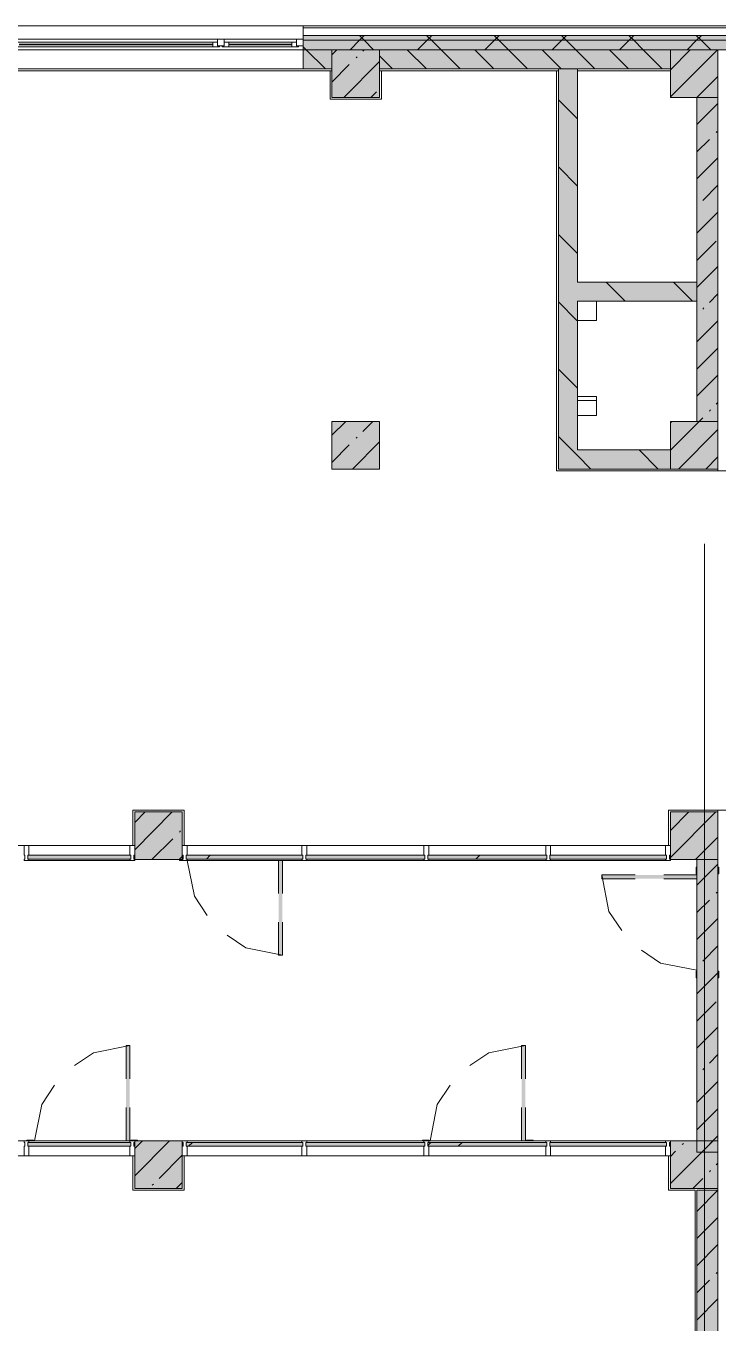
# Model space of a CAD drawing. Header units: millimetres. Extents: x -3817 to 677485, y -22715 to 103890.
# Drawn here: x 21140.9 to 21198.1, y -19495.7 to -19388.5 of the extents above; entities that cross this region are included whole.
import ezdxf

# ---------------------------------------------------------------- set-up
doc = ezdxf.new("R2010")
doc.units = ezdxf.units.MM
doc.layers.add('PDF _Геометрия', color=7, linetype='Continuous', true_color=0x1d1d1d)
doc.layers.add('PDF _Сплошная заливка', color=7, linetype='Continuous', true_color=0xffffff)

msp = doc.modelspace()

# ---------------------------------------------------------------- hatches: boundary and pattern name
at = {"layer": 'PDF _Сплошная заливка', "transparency": 33554559}
h = msp.add_hatch(color=256, dxfattribs=at)
h.paths.add_polyline_path([(21264.69, -19389.71), (21265.09, -19389.71), (21265.09, -19389.31), (21163.83, -19389.31), (21163.83, -19389.71), (21243.22, -19389.71)], flags=0)
h.paths.add_polyline_path([(21132.34, -19389.71), (21139.42, -19389.71), (21139.42, -19389.31), (21132.34, -19389.31)], flags=0)
h.paths.add_polyline_path([(21111.09, -19389.71), (21115.8, -19389.71), (21115.8, -19389.31), (21105.25, -19389.31), (21105.25, -19389.71)], flags=0)
h.paths.add_polyline_path([(21079.27, -19389.71), (21088.72, -19389.71), (21088.72, -19389.31), (21079.27, -19389.31)], flags=0)
h.paths.add_polyline_path([(21052.37, -19389.71), (21059.58, -19389.71), (21059.58, -19389.31), (21026.12, -19389.31), (21026.12, -19389.71), (21037.69, -19389.71)], flags=0)
h.paths.add_polyline_path([(20962.34, -19389.71), (20962.34, -19389.31), (20950.53, -19389.31), (20950.53, -19389.71)], flags=0)
h.paths.add_polyline_path([(20986.75, -19389.71), (20995.41, -19389.71), (20995.41, -19389.31), (20986.75, -19389.31)], flags=0)
h.paths.add_polyline_path([(21008.32, -19389.71), (21019.03, -19389.71), (21019.03, -19389.31), (21002.5, -19389.31), (21002.5, -19389.71)], flags=0)
h.paths.add_polyline_path([(20915.1, -19389.71), (20915.1, -19389.31), (20906.44, -19389.31), (20906.44, -19389.71)], flags=0)
h.paths.add_polyline_path([(20876.2, -19389.71), (20882.03, -19389.71), (20882.03, -19389.31), (20862.35, -19389.31), (20862.35, -19389.71), (20863.13, -19389.71)], flags=0)
h.paths.add_polyline_path([(20922.19, -19389.71), (20930.85, -19389.71), (20930.85, -19389.31), (20922.19, -19389.31)], flags=0)
h = msp.add_hatch(color=256, dxfattribs=at)
h.paths.add_polyline_path([(21263.91, -19390.49), (21264.69, -19390.49), (21264.69, -19389.71), (21163.83, -19389.71), (21163.83, -19390.49), (21243.22, -19390.49)], flags=0)
h.paths.add_polyline_path([(21111.09, -19390.49), (21115.8, -19390.49), (21115.8, -19389.71), (21105.25, -19389.71), (21105.25, -19390.49)], flags=0)
h.paths.add_polyline_path([(21079.27, -19390.49), (21088.72, -19390.49), (21088.72, -19389.71), (21079.27, -19389.71)], flags=0)
h.paths.add_polyline_path([(21132.34, -19390.49), (21139.42, -19390.49), (21139.42, -19389.71), (21132.34, -19389.71)], flags=0)
h.paths.add_polyline_path([(21037.69, -19390.49), (21059.58, -19390.49), (21059.58, -19389.71), (21026.12, -19389.71), (21026.12, -19390.49)], flags=0)
h.paths.add_polyline_path([(21008.32, -19390.49), (21019.03, -19390.49), (21019.03, -19389.71), (21002.5, -19389.71), (21002.5, -19390.49)], flags=0)
h.paths.add_polyline_path([(20993.64, -19390.49), (20995.41, -19390.49), (20995.41, -19389.71), (20986.75, -19389.71), (20986.75, -19390.49)], flags=0)
h.paths.add_polyline_path([(20876.2, -19390.49), (20882.03, -19390.49), (20882.03, -19389.71), (20863.13, -19389.71), (20863.13, -19390.49), (20867.86, -19390.49)], flags=0)
h.paths.add_polyline_path([(20950.53, -19390.49), (20962.34, -19390.49), (20962.34, -19389.71), (20950.53, -19389.71)], flags=0)
h.paths.add_polyline_path([(20930.85, -19390.49), (20930.85, -19389.71), (20922.19, -19389.71), (20922.19, -19390.49)], flags=0)
h.paths.add_polyline_path([(20915.1, -19390.49), (20915.1, -19389.71), (20906.44, -19389.71), (20906.44, -19390.49)], flags=0)
h = msp.add_hatch(color=256, dxfattribs=at)
h.paths.add_polyline_path([(21163.83, -19392.07), (21166.19, -19392.07), (21166.19, -19390.49), (21163.83, -19390.49), (21163.83, -19390.66)], flags=0)
h.paths.add_polyline_path([(21170.13, -19392.07), (21194.15, -19392.07), (21194.15, -19390.49), (21170.13, -19390.49), (21170.13, -19390.66)], flags=0)
h.paths.add_polyline_path([(21135.49, -19392.07), (21135.49, -19390.49), (21132.34, -19390.49), (21132.34, -19392.07)], flags=0)
h.paths.add_polyline_path([(21056.83, -19392.07), (21059.58, -19392.07), (21059.58, -19390.49), (21056.83, -19390.49), (21056.83, -19390.66)], flags=0)
h.paths.add_polyline_path([(21110.21, -19392.07), (21110.21, -19390.49), (21105.25, -19390.49), (21105.25, -19392.07)], flags=0)
h.paths.add_polyline_path([(21114.15, -19392.07), (21115.8, -19392.07), (21115.8, -19390.49), (21114.15, -19390.49), (21114.15, -19390.66)], flags=0)
h.paths.add_polyline_path([(21079.27, -19392.07), (21084.78, -19392.07), (21084.78, -19390.49), (21079.27, -19390.49), (21079.27, -19390.66)], flags=0)
h.paths.add_polyline_path([(21052.1, -19392.07), (21052.1, -19390.49), (21026.12, -19390.49), (21026.12, -19392.07), (21037.69, -19392.07)], flags=0)
h.paths.add_polyline_path([(21004.66, -19392.07), (21004.66, -19390.51), (21009.39, -19390.51), (21009.39, -19392.07), (21019.03, -19392.07), (21019.03, -19390.49), (21002.5, -19390.49), (21002.5, -19392.07)], flags=0)
h.paths.add_polyline_path([(20986.75, -19392.07), (20995.41, -19392.07), (20995.41, -19390.49), (20986.75, -19390.49), (20986.75, -19390.66)], flags=0)
h.paths.add_polyline_path([(20950.53, -19392.07), (20957.62, -19392.07), (20957.62, -19390.49), (20950.53, -19390.49), (20950.53, -19390.66)], flags=0)
h.paths.add_polyline_path([(20930.85, -19392.07), (20930.85, -19390.49), (20922.19, -19390.49), (20922.19, -19392.07)], flags=0)
h.paths.add_polyline_path([(20906.44, -19392.07), (20910.38, -19392.07), (20910.38, -19390.49), (20906.44, -19390.49), (20906.44, -19390.66)], flags=0)
h.paths.add_polyline_path([(20867.86, -19392.07), (20882.03, -19392.07), (20882.03, -19390.49), (20867.86, -19390.49), (20867.86, -19390.66)], flags=0)
for points in [[(21166.19, -19394.43), (21170.13, -19394.43), (21170.13, -19390.49), (21166.19, -19390.49), (21166.19, -19392.07)], [(21184.9, -19412.86), (21186.47, -19412.86), (21186.47, -19392.07), (21184.9, -19392.07), (21184.9, -19408.27)], [(21196.35, -19421.2), (21198.08, -19421.2), (21198.08, -19394.43), (21196.35, -19394.43), (21196.35, -19417.08)], [(21149.58, -19457.37), (21149.58, -19457.05), (21141.08, -19457.05), (21141.08, -19457.37), (21147.79, -19457.37)], [(21163.79, -19457.37), (21163.79, -19457.05), (21154.15, -19457.05), (21154.15, -19457.37), (21155.13, -19457.37)], [(21173.87, -19457.37), (21173.87, -19457.05), (21164.03, -19457.05), (21164.03, -19457.37), (21169.82, -19457.37)], [(21193.83, -19457.37), (21193.83, -19457.05), (21184.19, -19457.05), (21184.19, -19457.37), (21191.84, -19457.37)], [(21149.58, -19481.1), (21149.58, -19480.78), (21141.08, -19480.78), (21141.08, -19481.1), (21147.79, -19481.1)], [(21163.79, -19481.1), (21163.79, -19480.78), (21154.15, -19480.78), (21154.15, -19481.1), (21155.13, -19481.1)], [(21173.87, -19481.1), (21173.87, -19480.78), (21164.03, -19480.78), (21164.03, -19481.1), (21169.82, -19481.1)], [(21183.95, -19481.1), (21183.95, -19480.78), (21174.11, -19480.78), (21174.11, -19481.1), (21177.16, -19481.1)], [(21193.83, -19481.1), (21193.83, -19480.78), (21184.19, -19480.78), (21184.19, -19481.1), (21184.5, -19481.1)], [(21196.35, -19571.98), (21198.08, -19571.98), (21198.08, -19484.74), (21196.35, -19484.74), (21196.35, -19571.16)]]:
    msp.add_hatch(color=256, dxfattribs=at).paths.add_polyline_path(points)
at = {"layer": 'PDF _Сплошная заливка', "true_color": 0xe2e2e2, "transparency": 33554559}
for points in [[(21161.79, -19465.3), (21162.1, -19465.3), (21162.1, -19457.5), (21161.79, -19457.5), (21161.79, -19461.1)], [(21196.35, -19459), (21196.35, -19458.68), (21188.48, -19458.68), (21188.48, -19459), (21191.84, -19459)], [(21149.19, -19480.65), (21149.5, -19480.65), (21149.5, -19472.78), (21149.19, -19472.78), (21149.19, -19480.11)], [(21181.86, -19480.65), (21182.18, -19480.65), (21182.18, -19472.78), (21181.86, -19472.78), (21181.86, -19478.71)]]:
    msp.add_hatch(color=254, dxfattribs=at).paths.add_polyline_path(points)

# ---------------------------------------------------------------- linework, layer by layer
at = {"layer": 'PDF _Геометрия', "color": 7, "lineweight": 9}
for points in [[(21235.17, -19463.33), (21235.17, -19463.96), (21261.94, -19463.96), (21261.94, -19467.89), (21263.67, -19467.89), (21263.67, -19437.34), (21265.88, -19437.34), (21265.88, -19435.37), (21265.88, -19390.49), (21265.88, -19388.68), (21265.88, -19388.53), (21163.83, -19388.53), (21163.83, -19390.49), (21139.42, -19390.49), (21139.42, -19388.53), (21163.83, -19388.53), (21163.83, -19390.49), (21139.42, -19390.49)], [(21146.51, -19388.53), (21144.15, -19388.53), (21146.51, -19388.53)], [(21265.09, -19435.37), (21265.72, -19435.37), (21265.72, -19434.19), (21265.72, -19434.17), (21265.72, -19390.49), (21265.72, -19389.31), (21265.72, -19388.68), (21163.83, -19388.68)], [(21163.83, -19389.63), (21139.42, -19389.63)], [(21156.35, -19390.26), (21156.35, -19389.86)], [(21157.69, -19390.26), (21157.69, -19389.86)], [(21162.89, -19390.26), (21162.89, -19389.86)], [(21264.69, -19435.37), (21265.09, -19435.37), (21265.09, -19390.49), (21265.09, -19389.71), (21265.09, -19389.31), (21163.83, -19389.31)], [(21261.94, -19396.99), (21261.94, -19392.46), (21261.94, -19435.37), (21263.91, -19435.37), (21263.91, -19390.49), (21263.91, -19435.37), (21264.69, -19435.37), (21264.69, -19390.49), (21264.69, -19389.71), (21163.83, -19389.71)], [(21167.69, -19390.49), (21168.48, -19389.71), (21168.87, -19389.31)], [(21169.64, -19390.49), (21168.85, -19389.71), (21168.46, -19389.31)], [(21173.26, -19390.49), (21174.05, -19389.71), (21174.44, -19389.31)], [(21176.78, -19392.07), (21175.21, -19390.49), (21174.42, -19389.71), (21174.02, -19389.31)], [(21178.83, -19390.49), (21179.61, -19389.71), (21180.01, -19389.31)], [(21182.35, -19392.07), (21180.77, -19390.49), (21179.99, -19389.71), (21179.59, -19389.31)], [(21184.39, -19390.49), (21185.18, -19389.71), (21185.58, -19389.31)], [(21187.92, -19392.07), (21186.34, -19390.49), (21185.55, -19389.71), (21185.16, -19389.31)], [(21189.96, -19390.49), (21190.75, -19389.71), (21191.14, -19389.31)], [(21193.48, -19392.07), (21191.91, -19390.49), (21191.12, -19389.71), (21190.73, -19389.31)], [(21195.53, -19390.49), (21196.32, -19389.71), (21196.71, -19389.31)], [(21197.48, -19390.49), (21196.69, -19389.71), (21196.29, -19389.31)], [(21163.83, -19392.07), (21139.42, -19392.07), (21139.42, -19390.49), (21163.83, -19390.49), (21263.91, -19390.49), (21261.94, -19390.49), (21233, -19390.49), (21233, -19392.46), (21261.94, -19392.46), (21259.18, -19392.46)], [(21156.9, -19390.26), (21139.82, -19390.26)], [(21140.37, -19390.02), (21156.35, -19390.02)], [(21156.35, -19390.1), (21140.37, -19390.1)], [(21156.75, -19390.18), (21157.3, -19390.18)], [(21163.44, -19390.26), (21157.14, -19390.26)], [(21157.69, -19390.02), (21162.89, -19390.02)], [(21162.89, -19390.1), (21157.69, -19390.1)], [(21163.28, -19390.18), (21163.83, -19390.18)], [(21165.65, -19392.07), (21164.07, -19390.49), (21163.83, -19390.26)], [(21166.19, -19390.91), (21166.61, -19390.49)], [(21168.75, -19390.6), (21168.86, -19390.49)], [(21171.21, -19392.07), (21170.13, -19390.99)], [(21174, -19392.07), (21172.42, -19390.49)], [(21179.56, -19392.07), (21177.99, -19390.49)], [(21185.13, -19392.07), (21183.56, -19390.49)], [(21190.7, -19392.07), (21189.12, -19390.49)], [(21194.15, -19394.39), (21198.04, -19390.49)], [(21194.15, -19392.15), (21195.8, -19390.49)], [(21166.19, -19393.16), (21167.63, -19391.72)], [(21167.17, -19394.43), (21170.13, -19391.47)], [(21168.19, -19391.16), (21168.29, -19391.07)], [(21186.47, -19392.07), (21184.9, -19392.07)], [(21166.04, -19392.23), (21166.19, -19392.23), (21139.59, -19392.23), (21139.58, -19392.23), (21139.42, -19392.23), (21139.58, -19392.23)], [(21184.9, -19392.23), (21184.74, -19392.23), (21170.3, -19392.23), (21170.29, -19392.23), (21170.13, -19392.23), (21170.29, -19392.23)], [(21186.47, -19392.23), (21194.15, -19392.23), (21186.47, -19392.23)], [(21196.35, -19394.43), (21198.08, -19392.7)], [(21169.41, -19394.43), (21169.88, -19393.97)], [(21186.47, -19396.19), (21184.9, -19394.62)], [(21196.35, -19425.14), (21198.08, -19425.14), (21198.08, -19394.43), (21196.35, -19394.43), (21196.35, -19421.2)], [(21196.35, -19396.68), (21198.08, -19394.94)], [(21198.08, -19394.43), (21198.08, -19399.23)], [(21197.94, -19397.33), (21198.03, -19397.24)], [(21196.35, -19398.92), (21197.38, -19397.9)], [(21196.35, -19401.17), (21198.08, -19399.43)], [(21186.47, -19401.76), (21184.9, -19400.18)], [(21196.82, -19402.95), (21198.08, -19401.68)], [(21198.08, -19401.6), (21198.08, -19405.53)], [(21196.35, -19405.66), (21198.08, -19403.92)], [(21186.47, -19407.33), (21184.9, -19405.75)], [(21196.35, -19407.9), (21197.94, -19406.31)], [(21198.08, -19407.9), (21198.08, -19411.83)], [(21196.35, -19410.15), (21198.08, -19408.41)], [(21190.42, -19411.28), (21188.85, -19409.71)], [(21195.99, -19411.28), (21194.42, -19409.71)], [(21186.47, -19412.89), (21186.43, -19412.86), (21184.9, -19411.32)], [(21188.04, -19412.86), (21188.04, -19411.28)], [(21197.38, -19411.37), (21198.08, -19410.66)], [(21196.82, -19411.93), (21196.91, -19411.83)], [(21196.35, -19414.64), (21198.08, -19412.9)], [(21198.08, -19414.19), (21198.08, -19418.13)], [(21196.35, -19416.88), (21198.08, -19415.15)], [(21186.47, -19418.46), (21184.9, -19416.89)], [(21196.35, -19419.13), (21198.08, -19417.39)], [(21188.04, -19419.47), (21186.47, -19419.47)], [(21197.94, -19419.78), (21198.08, -19419.64)], [(21194.15, -19423.58), (21196.52, -19421.2), (21196.82, -19420.91)], [(21197.38, -19420.35), (21197.47, -19420.25)], [(21198.08, -19420.49), (21198.08, -19425.3)], [(21166.19, -19422.34), (21167.34, -19421.2)], [(21168.75, -19422.03), (21169.58, -19421.2)], [(21194.15, -19421.33), (21194.27, -19421.2)], [(21194.83, -19425.14), (21198.08, -19421.88)], [(21166.19, -19424.59), (21167.63, -19423.15)], [(21167.89, -19425.14), (21170.13, -19422.9)], [(21168.19, -19422.59), (21168.29, -19422.5)], [(21187.58, -19425.14), (21186.47, -19424.03), (21184.9, -19422.45)], [(21193.15, -19425.14), (21191.57, -19423.56)], [(21197.07, -19425.14), (21198.08, -19424.13)], [(21149.9, -19456.6), (21153.01, -19453.48)], [(21149.9, -19454.36), (21150.77, -19453.48)], [(21194.15, -19457.25), (21197.91, -19453.48)], [(21194.15, -19455.01), (21195.67, -19453.48)], [(21198.08, -19453.33), (21198.08, -19457.42)], [(21153.6, -19455.14), (21153.69, -19455.05)], [(21149.5, -19456.26), (21141.16, -19456.26)], [(21151.32, -19457.42), (21153.04, -19455.7)], [(21163.71, -19456.26), (21154.23, -19456.26)], [(21173.79, -19456.26), (21164.11, -19456.26)], [(21183.87, -19456.26), (21174.19, -19456.26)], [(21193.75, -19456.26), (21184.26, -19456.26)], [(21196.25, -19457.39), (21198.08, -19455.56)], [(21141.16, -19457.37), (21141.16, -19457.5), (21141.16, -19457.37)], [(21149.5, -19457.37), (21141.16, -19457.37)], [(21149.5, -19457.37), (21149.5, -19457.5), (21149.5, -19457.37)], [(21153.88, -19457.42), (21149.85, -19457.42)], [(21153.57, -19457.42), (21153.83, -19457.15)], [(21154.23, -19457.37), (21154.23, -19457.5), (21154.23, -19457.37)], [(21163.71, -19457.37), (21154.23, -19457.37)], [(21155.82, -19457.37), (21156.13, -19457.05)], [(21163.71, -19457.37), (21163.71, -19457.5), (21163.71, -19457.37)], [(21164.11, -19457.37), (21164.11, -19457.5), (21164.11, -19457.37)], [(21173.79, -19457.37), (21164.11, -19457.37)], [(21173.79, -19457.37), (21173.79, -19457.5), (21173.79, -19457.37)], [(21174.19, -19457.37), (21174.19, -19457.5), (21174.19, -19457.37)], [(21183.87, -19457.37), (21174.19, -19457.37)], [(21178.09, -19457.37), (21178.41, -19457.05)], [(21183.87, -19457.37), (21183.87, -19457.5), (21183.87, -19457.37)], [(21184.26, -19457.37), (21184.26, -19457.5), (21184.26, -19457.37)], [(21193.75, -19457.37), (21184.26, -19457.37)], [(21193.75, -19457.37), (21193.75, -19457.5), (21193.75, -19457.37)], [(21196.35, -19459.54), (21198.08, -19457.8)], [(21197.94, -19460.19), (21198.03, -19460.1)], [(21196.35, -19461.78), (21197.38, -19460.76)], [(21196.35, -19464.03), (21198.08, -19462.29)], [(21196.82, -19465.81), (21198.08, -19464.54)], [(21196.35, -19468.52), (21198.08, -19466.78)], [(21196.35, -19470.76), (21197.94, -19469.17)], [(21196.35, -19473.01), (21198.08, -19471.27)], [(21197.38, -19474.23), (21198.08, -19473.52)], [(21196.82, -19474.79), (21196.91, -19474.69)], [(21196.35, -19477.5), (21198.08, -19475.76)], [(21196.35, -19479.74), (21198.08, -19478.01)], [(21140.45, -19480.65), (21144.38, -19480.65)], [(21141.16, -19480.78), (21141.16, -19480.65), (21141.16, -19480.78)], [(21149.5, -19480.78), (21149.5, -19480.65), (21149.5, -19480.78), (21141.16, -19480.78)], [(21147.79, -19480.65), (21141.55, -19480.65)], [(21146.75, -19480.65), (21150.68, -19480.65)], [(21149.9, -19483.54), (21152.79, -19480.65)], [(21149.9, -19481.3), (21150.54, -19480.65)], [(21153.05, -19480.65), (21156.98, -19480.65)], [(21154.23, -19480.78), (21154.23, -19480.65), (21154.23, -19480.78)], [(21163.71, -19480.78), (21163.71, -19480.65), (21163.71, -19480.78), (21154.23, -19480.78)], [(21154.36, -19481.1), (21154.67, -19480.78)], [(21159.34, -19480.65), (21163.28, -19480.65)], [(21164.11, -19480.78), (21164.11, -19480.65), (21164.11, -19480.78)], [(21173.79, -19480.78), (21173.79, -19480.65), (21173.79, -19480.78), (21164.11, -19480.78)], [(21165.64, -19480.65), (21169.58, -19480.65)], [(21171.94, -19480.65), (21175.88, -19480.65)], [(21174.11, -19481.03), (21174.36, -19480.78)], [(21174.19, -19480.78), (21174.19, -19480.65), (21174.19, -19480.78)], [(21183.87, -19480.78), (21183.87, -19480.65), (21183.87, -19480.78), (21174.19, -19480.78)], [(21177.16, -19480.65), (21174.23, -19480.65)], [(21176.63, -19481.1), (21176.94, -19480.78)], [(21178.24, -19480.65), (21182.18, -19480.65)], [(21184.26, -19480.78), (21184.26, -19480.65), (21184.26, -19480.78)], [(21193.75, -19480.78), (21193.75, -19480.65), (21193.75, -19480.78), (21184.26, -19480.78)], [(21184.54, -19480.65), (21188.48, -19480.65)], [(21190.84, -19480.65), (21194.15, -19480.65)], [(21194.15, -19484.19), (21197.69, -19480.65)], [(21195.13, -19480.96), (21195.23, -19480.87)], [(21196.74, -19481.59), (21198.08, -19480.25)], [(21149.5, -19481.89), (21141.16, -19481.89)], [(21151.92, -19483.77), (21153.83, -19481.85)], [(21163.71, -19481.89), (21154.23, -19481.89)], [(21173.79, -19481.89), (21164.11, -19481.89)], [(21183.87, -19481.89), (21174.19, -19481.89)], [(21193.75, -19481.89), (21184.26, -19481.89)], [(21194.15, -19481.95), (21194.57, -19481.52)], [(21198.08, -19481.59), (21198.08, -19484.59), (21198.08, -19488.13)], [(21197.38, -19483.21), (21197.47, -19483.11)], [(21197.94, -19482.64), (21198.08, -19482.5)], [(21151.35, -19484.33), (21151.45, -19484.23)], [(21153.34, -19484.59), (21153.83, -19484.09)], [(21196, -19484.59), (21196.82, -19483.77)], [(21196.35, -19510.96), (21196.35, -19516.32), (21189.82, -19516.32), (21189.82, -19510.96), (21196.35, -19510.96), (21196.35, -19510.33), (21196.35, -19484.74), (21198.08, -19484.74), (21198.08, -19571.98), (21196.35, -19571.98), (21196.35, -19571.04)], [(21196.35, -19486.48), (21198.08, -19484.74)], [(21196.35, -19488.72), (21198.08, -19486.99)], [(21196.35, -19490.97), (21198.08, -19489.23)], [(21198.08, -19490.49), (21198.08, -19494.43)], [(21197.94, -19491.62), (21198.03, -19491.53)], [(21196.35, -19493.21), (21197.38, -19492.18)], [(21196.35, -19495.46), (21198.08, -19493.72)]]:
    msp.add_lwpolyline(points, dxfattribs=at)
for points in [[(21152.81, -19388.53), (21148.87, -19388.53)], [(21159.11, -19388.53), (21155.17, -19388.53)], [(21163.83, -19388.53), (21161.47, -19388.53)], [(21139.82, -19390.26), (21156.9, -19390.26), (21156.9, -19390.18), (21156.75, -19390.18), (21156.75, -19389.86), (21139.97, -19389.86), (21139.97, -19390.18), (21139.82, -19390.18)], [(21157.3, -19389.63), (21157.3, -19390.18), (21156.75, -19390.18), (21156.75, -19389.63)], [(21157.14, -19390.26), (21163.44, -19390.26), (21163.44, -19390.18), (21163.28, -19390.18), (21163.28, -19389.86), (21157.3, -19389.86), (21157.3, -19390.18), (21157.14, -19390.18)], [(21163.83, -19389.63), (21163.83, -19390.18), (21163.28, -19390.18), (21163.28, -19389.63)], [(21166.19, -19390.49), (21163.83, -19390.49), (21163.83, -19392.07), (21166.19, -19392.07)], [(21170.13, -19394.43), (21170.13, -19392.07), (21170.13, -19390.49), (21166.19, -19390.49), (21166.19, -19392.07), (21166.19, -19394.43)], [(21184.9, -19392.07), (21184.9, -19412.86), (21184.9, -19425.14), (21186.47, -19425.14), (21194.15, -19425.14), (21194.15, -19423.56), (21186.47, -19423.56), (21186.47, -19412.86), (21186.47, -19411.28), (21196.35, -19411.28), (21196.35, -19409.71), (21186.47, -19409.71), (21186.47, -19392.07), (21194.15, -19392.07), (21194.15, -19390.49), (21170.13, -19390.49), (21170.13, -19392.07)], [(21198.08, -19394.43), (21198.08, -19390.49), (21194.15, -19390.49), (21194.15, -19392.07), (21194.15, -19394.43)], [(21170.13, -19421.2), (21166.19, -19421.2), (21166.19, -19425.14), (21170.13, -19425.14)], [(21198.08, -19421.2), (21194.15, -19421.2), (21194.15, -19425.14), (21198.08, -19425.14)], [(21153.83, -19453.48), (21149.9, -19453.48), (21149.9, -19457.42), (21153.83, -19457.42)], [(21198.08, -19453.48), (21194.15, -19453.48), (21194.15, -19457.42), (21198.08, -19457.42)], [(21141.16, -19457.37), (21141.08, -19457.37), (21141.08, -19457.05), (21141.16, -19457.05), (21141.16, -19456.26), (21140.76, -19456.26), (21140.76, -19457.05), (21140.84, -19457.05), (21140.84, -19457.37), (21140.76, -19457.37), (21140.76, -19457.5), (21141.16, -19457.5)], [(21141.16, -19456.26), (21149.5, -19456.26), (21149.5, -19457.05), (21141.16, -19457.05)], [(21149.9, -19457.37), (21149.82, -19457.37), (21149.82, -19457.05), (21149.9, -19457.05), (21149.9, -19456.26), (21149.5, -19456.26), (21149.5, -19457.05), (21149.58, -19457.05), (21149.58, -19457.37), (21149.5, -19457.37), (21149.5, -19457.5), (21149.9, -19457.5)], [(21154.15, -19457.37), (21154.15, -19457.05), (21154.23, -19457.05), (21154.23, -19456.26), (21153.83, -19456.26), (21153.83, -19457.05), (21153.91, -19457.05), (21153.91, -19457.37), (21153.83, -19457.37), (21153.83, -19457.5), (21154.23, -19457.5), (21154.23, -19457.37)], [(21154.23, -19456.26), (21163.71, -19456.26), (21163.71, -19457.05), (21154.23, -19457.05)], [(21164.11, -19457.37), (21164.03, -19457.37), (21164.03, -19457.05), (21164.11, -19457.05), (21164.11, -19456.26), (21163.71, -19456.26), (21163.71, -19457.05), (21163.79, -19457.05), (21163.79, -19457.37), (21163.71, -19457.37), (21163.71, -19457.5), (21164.11, -19457.5)], [(21164.11, -19456.26), (21173.79, -19456.26), (21173.79, -19457.05), (21164.11, -19457.05)], [(21174.19, -19457.37), (21174.11, -19457.37), (21174.11, -19457.05), (21174.19, -19457.05), (21174.19, -19456.26), (21173.79, -19456.26), (21173.79, -19457.05), (21173.87, -19457.05), (21173.87, -19457.37), (21173.79, -19457.37), (21173.79, -19457.5), (21174.19, -19457.5)], [(21174.19, -19456.26), (21183.87, -19456.26), (21183.87, -19457.05), (21174.19, -19457.05)], [(21184.26, -19457.37), (21184.19, -19457.37), (21184.19, -19457.05), (21184.26, -19457.05), (21184.26, -19456.26), (21183.87, -19456.26), (21183.87, -19457.05), (21183.95, -19457.05), (21183.95, -19457.37), (21183.87, -19457.37), (21183.87, -19457.5), (21184.26, -19457.5)], [(21184.26, -19456.26), (21193.75, -19456.26), (21193.75, -19457.05), (21184.26, -19457.05)], [(21194.15, -19457.37), (21194.07, -19457.37), (21194.07, -19457.05), (21194.15, -19457.05), (21194.15, -19456.26), (21193.75, -19456.26), (21193.75, -19457.05), (21193.83, -19457.05), (21193.83, -19457.37), (21193.75, -19457.37), (21193.75, -19457.5), (21194.15, -19457.5)], [(21141.08, -19457.37), (21149.58, -19457.37), (21149.58, -19457.05), (21141.08, -19457.05)], [(21154.15, -19457.37), (21163.79, -19457.37), (21163.79, -19457.05), (21154.15, -19457.05)], [(21164.03, -19457.37), (21173.87, -19457.37), (21173.87, -19457.05), (21164.03, -19457.05)], [(21174.11, -19457.37), (21183.95, -19457.37), (21183.95, -19457.05), (21174.11, -19457.05)], [(21184.19, -19457.37), (21193.83, -19457.37), (21193.83, -19457.05), (21184.19, -19457.05)], [(21196.35, -19457.42), (21196.35, -19481.59), (21198.08, -19481.59), (21198.08, -19457.42)], [(21141.16, -19457.5), (21149.5, -19457.5)], [(21154.23, -19457.5), (21163.71, -19457.5)], [(21164.11, -19457.5), (21173.79, -19457.5)], [(21174.19, -19457.5), (21183.87, -19457.5)], [(21184.26, -19457.5), (21193.75, -19457.5)], [(21141.08, -19481.1), (21141.08, -19480.78), (21141.16, -19480.78), (21141.16, -19480.65), (21140.76, -19480.65), (21140.76, -19480.78), (21140.84, -19480.78), (21140.84, -19481.1), (21140.76, -19481.1), (21140.76, -19481.89), (21141.16, -19481.89), (21141.16, -19481.1)], [(21141.08, -19481.1), (21149.58, -19481.1), (21149.58, -19480.78), (21141.08, -19480.78)], [(21141.16, -19480.65), (21149.5, -19480.65)], [(21149.82, -19481.1), (21149.82, -19480.78), (21149.9, -19480.78), (21149.9, -19480.65), (21149.5, -19480.65), (21149.5, -19480.78), (21149.58, -19480.78), (21149.58, -19481.1), (21149.5, -19481.1), (21149.5, -19481.89), (21149.9, -19481.89), (21149.9, -19481.1)], [(21153.83, -19480.65), (21149.9, -19480.65), (21149.9, -19484.59), (21153.83, -19484.59)], [(21154.15, -19480.78), (21154.23, -19480.78), (21154.23, -19480.65), (21153.83, -19480.65), (21153.83, -19480.78), (21153.91, -19480.78), (21153.91, -19481.1), (21153.83, -19481.1), (21153.83, -19481.89), (21154.23, -19481.89), (21154.23, -19481.1), (21154.15, -19481.1)], [(21154.15, -19481.1), (21163.79, -19481.1), (21163.79, -19480.78), (21154.15, -19480.78)], [(21154.23, -19480.65), (21163.71, -19480.65)], [(21164.03, -19481.1), (21164.03, -19480.78), (21164.11, -19480.78), (21164.11, -19480.65), (21163.71, -19480.65), (21163.71, -19480.78), (21163.79, -19480.78), (21163.79, -19481.1), (21163.71, -19481.1), (21163.71, -19481.89), (21164.11, -19481.89), (21164.11, -19481.1)], [(21164.03, -19481.1), (21173.87, -19481.1), (21173.87, -19480.78), (21164.03, -19480.78)], [(21164.11, -19480.65), (21173.79, -19480.65)], [(21174.11, -19481.1), (21174.11, -19480.78), (21174.19, -19480.78), (21174.19, -19480.65), (21173.79, -19480.65), (21173.79, -19480.78), (21173.87, -19480.78), (21173.87, -19481.1), (21173.79, -19481.1), (21173.79, -19481.89), (21174.19, -19481.89), (21174.19, -19481.1)], [(21174.11, -19481.1), (21183.95, -19481.1), (21183.95, -19480.78), (21174.11, -19480.78)], [(21174.19, -19480.65), (21183.87, -19480.65)], [(21184.19, -19481.1), (21184.19, -19480.78), (21184.26, -19480.78), (21184.26, -19480.65), (21183.87, -19480.65), (21183.87, -19480.78), (21183.95, -19480.78), (21183.95, -19481.1), (21183.87, -19481.1), (21183.87, -19481.89), (21184.26, -19481.89), (21184.26, -19481.1)], [(21184.19, -19481.1), (21193.83, -19481.1), (21193.83, -19480.78), (21184.19, -19480.78)], [(21184.26, -19480.65), (21193.75, -19480.65)], [(21194.07, -19481.1), (21194.07, -19480.78), (21194.15, -19480.78), (21194.15, -19480.65), (21193.75, -19480.65), (21193.75, -19480.78), (21193.83, -19480.78), (21193.83, -19481.1), (21193.75, -19481.1), (21193.75, -19481.89), (21194.15, -19481.89), (21194.15, -19481.1)], [(21198.08, -19484.59), (21198.08, -19480.65), (21194.15, -19480.65), (21194.15, -19484.59)], [(21141.16, -19481.1), (21149.5, -19481.1), (21149.5, -19481.89), (21141.16, -19481.89)], [(21154.23, -19481.1), (21163.71, -19481.1), (21163.71, -19481.89), (21154.23, -19481.89)], [(21164.11, -19481.1), (21173.79, -19481.1), (21173.79, -19481.89), (21164.11, -19481.89)], [(21174.19, -19481.1), (21183.87, -19481.1), (21183.87, -19481.89), (21174.19, -19481.89)], [(21184.26, -19481.1), (21193.75, -19481.1), (21193.75, -19481.89), (21184.26, -19481.89)]]:
    msp.add_lwpolyline(points, close=True, dxfattribs=at)
at = {"layer": 'PDF _Геометрия', "color": 253, "lineweight": 9, "true_color": 0xaaaaaa}
for points in [[(21198.08, -19390.49), (21198.08, -19425.3)], [(21188.04, -19411.28), (21186.47, -19411.28), (21186.47, -19412.86), (21188.04, -19412.86)], [(21186.47, -19411.28), (21188.04, -19411.28), (21188.04, -19412.86), (21186.47, -19412.86)], [(21186.47, -19419.16), (21188.04, -19419.16), (21188.04, -19420.73), (21186.47, -19420.73)], [(21233.14, -19459.78), (21233.04, -19459.78), (21233.04, -19467.74), (21200.37, -19467.74), (21200.37, -19453.33), (21193.99, -19453.33), (21193.99, -19456.26), (21193.99, -19453.33), (21200.37, -19453.33), (21200.37, -19467.74), (21233.04, -19467.74), (21233.04, -19459.78)], [(21196.35, -19458.6), (21196.35, -19458.05), (21196.29, -19458.05), (21196.29, -19458.6)], [(21198.15, -19458.6), (21198.15, -19458.05), (21198.08, -19458.05), (21198.08, -19458.6)], [(21196.35, -19466.63), (21196.29, -19466.63), (21196.29, -19467.18), (21196.35, -19467.18)], [(21198.15, -19466.63), (21198.08, -19466.63), (21198.08, -19467.18), (21198.15, -19467.18)], [(21141.55, -19480.65), (21141.55, -19480.59), (21141, -19480.59), (21141, -19480.65)], [(21174.23, -19480.65), (21174.23, -19480.59), (21173.67, -19480.59), (21173.67, -19480.65)]]:
    msp.add_lwpolyline(points, close=True, dxfattribs=at)
for points in [[(21200.37, -19425.3), (21184.74, -19425.3), (21184.74, -19392.23), (21170.29, -19392.23), (21170.29, -19394.59), (21166.04, -19394.59), (21166.04, -19392.23), (21139.58, -19392.23), (21139.58, -19394.59), (21135.33, -19394.59), (21135.33, -19392.23), (21114.31, -19392.23), (21114.31, -19394.59), (21110.05, -19394.59), (21110.05, -19392.23), (21088.87, -19392.23)], [(21166.04, -19392.23), (21166.04, -19394.59), (21170.29, -19394.59), (21170.29, -19392.23)], [(21184.74, -19392.23), (21184.74, -19425.3), (21200.37, -19425.3), (21200.37, -19419.39)], [(21186.47, -19419.47), (21186.47, -19420.73), (21188.04, -19420.73), (21188.04, -19419.47)], [(21196.98, -19618.88), (21196.98, -19525.3), (21196.98, -19524.9), (21196.98, -19431.32)], [(21114.31, -19456.26), (21149.74, -19456.26), (21149.74, -19453.33), (21153.99, -19453.33), (21153.99, -19456.26), (21153.99, -19453.33), (21149.74, -19453.33), (21149.74, -19456.26)], [(21198.08, -19513.93), (21198.08, -19453.33), (21198.08, -19484.59), (21198.08, -19512.93), (21198.08, -19518.05), (21198.08, -19520.41), (21198.08, -19518.05)], [(21114.15, -19480.65), (21196.35, -19480.65), (21196.35, -19457.42), (21196.35, -19480.65), (21114.15, -19480.65), (21114.15, -19457.42), (21114.15, -19478.71)], [(21153.88, -19457.42), (21149.85, -19457.42), (21153.88, -19457.42), (21153.6, -19457.42), (21153.6, -19457.48), (21153.84, -19457.48)], [(21154.24, -19457.5), (21154.83, -19460.43), (21155.9, -19462.04)], [(21161.79, -19457.5), (21161.79, -19460.22)], [(21162.1, -19460.22), (21162.1, -19457.5)], [(21196.35, -19458.29), (21196.35, -19458.48), (21196.35, -19458.68)], [(21196.35, -19458.48), (21196.35, -19458.6)], [(21198.08, -19458.6), (21198.08, -19458.48), (21198.08, -19458.29)], [(21191.23, -19458.68), (21188.48, -19458.68), (21188.48, -19459), (21191.23, -19459)], [(21190.13, -19463.27), (21189.08, -19461.69), (21188.48, -19458.68)], [(21193.6, -19459), (21196.35, -19459), (21196.35, -19458.68), (21193.6, -19458.68)], [(21161.79, -19462.58), (21161.79, -19465.3), (21162.1, -19465.3), (21162.1, -19462.58)], [(21157.55, -19463.67), (21159.09, -19464.7), (21162.1, -19465.3)], [(21191.77, -19464.9), (21193.34, -19465.96), (21196.35, -19466.55), (21196.35, -19466.75), (21196.35, -19466.95)], [(21196.35, -19466.63), (21196.35, -19466.75)], [(21198.08, -19466.95), (21198.08, -19466.75), (21198.08, -19466.63)], [(21144.92, -19474.43), (21146.49, -19473.37), (21149.5, -19472.78)], [(21149.5, -19475.53), (21149.5, -19472.78), (21149.19, -19472.78), (21149.19, -19475.53)], [(21177.59, -19474.43), (21179.16, -19473.37), (21182.18, -19472.78)], [(21182.18, -19475.53), (21182.18, -19472.78), (21181.86, -19472.78), (21181.86, -19475.53)], [(21143.28, -19476.06), (21142.23, -19477.64), (21141.63, -19480.65), (21141.43, -19480.65), (21141.23, -19480.65)], [(21175.95, -19476.06), (21174.9, -19477.64), (21174.3, -19480.65), (21174.11, -19480.65), (21173.91, -19480.65)], [(21149.19, -19477.89), (21149.19, -19480.65), (21149.5, -19480.65), (21149.5, -19477.89)], [(21181.86, -19477.89), (21181.86, -19480.65), (21182.18, -19480.65), (21182.18, -19477.89)], [(21141.55, -19480.65), (21141.43, -19480.65)], [(21149.7, -19480.65), (21149.5, -19480.65)], [(21149.9, -19480.65), (21149.7, -19480.65), (21149.58, -19480.65), (21150.13, -19480.65), (21150.13, -19480.59), (21149.58, -19480.59), (21149.58, -19480.65)], [(21174.23, -19480.65), (21174.11, -19480.65)], [(21182.37, -19480.65), (21182.18, -19480.65)], [(21182.57, -19480.65), (21182.37, -19480.65), (21182.26, -19480.65), (21182.81, -19480.65), (21182.81, -19480.59), (21182.26, -19480.59), (21182.26, -19480.65)], [(21193.99, -19481.89), (21193.99, -19484.74), (21196.19, -19484.74), (21193.99, -19484.74), (21193.99, -19481.89), (21153.99, -19481.89), (21153.99, -19484.74), (21149.74, -19484.74), (21149.74, -19481.89), (21114.31, -19481.89)], [(21149.74, -19481.89), (21149.74, -19484.74), (21153.99, -19484.74), (21153.99, -19481.89)], [(21110.05, -19510.67), (21110.05, -19506.87), (21160.44, -19506.87), (21160.44, -19512.77), (21167.93, -19512.77), (21167.93, -19516.15), (21189.03, -19516.15), (21189.03, -19510.18), (21196.19, -19510.18), (21196.19, -19484.74), (21196.19, -19510.18), (21189.03, -19510.18), (21189.03, -19516.15), (21167.93, -19516.15), (21167.93, -19512.77), (21160.44, -19512.77), (21160.44, -19506.87), (21110.05, -19506.87), (21110.05, -19510.18)]]:
    msp.add_lwpolyline(points, dxfattribs=at)
at = {"layer": 'PDF _Сплошная заливка', "lineweight": 60, "transparency": 33554559}
for points in [[(21198.08, -19394.43), (21198.08, -19390.49), (21194.15, -19394.43), (21194.15, -19390.49)], [(21196.35, -19411.28), (21196.35, -19409.71), (21186.47, -19411.28), (21186.47, -19409.71)], [(21186.47, -19425.14), (21186.47, -19412.86), (21184.9, -19425.14), (21184.9, -19412.86)], [(21166.19, -19425.14), (21170.13, -19425.14), (21166.19, -19421.2), (21170.13, -19421.2)], [(21198.08, -19425.14), (21198.08, -19421.2), (21194.15, -19425.14), (21194.15, -19421.2)], [(21186.47, -19425.14), (21194.15, -19425.14), (21186.47, -19423.56), (21194.15, -19423.56)], [(21153.83, -19457.42), (21153.83, -19453.48), (21149.9, -19457.42), (21149.9, -19453.48)], [(21198.08, -19457.42), (21198.08, -19453.48), (21194.15, -19457.42), (21194.15, -19453.48)], [(21183.95, -19457.37), (21183.95, -19457.05), (21174.11, -19457.37), (21174.11, -19457.05)], [(21198.08, -19481.59), (21198.08, -19457.42), (21196.35, -19481.59), (21196.35, -19457.42)], [(21153.83, -19484.59), (21153.83, -19480.65), (21149.9, -19484.59), (21149.9, -19480.65)], [(21198.08, -19484.59), (21198.08, -19480.65), (21194.15, -19484.59), (21194.15, -19480.65)]]:
    msp.add_solid(points, dxfattribs=at)

doc.saveas('drawing.dxf')
